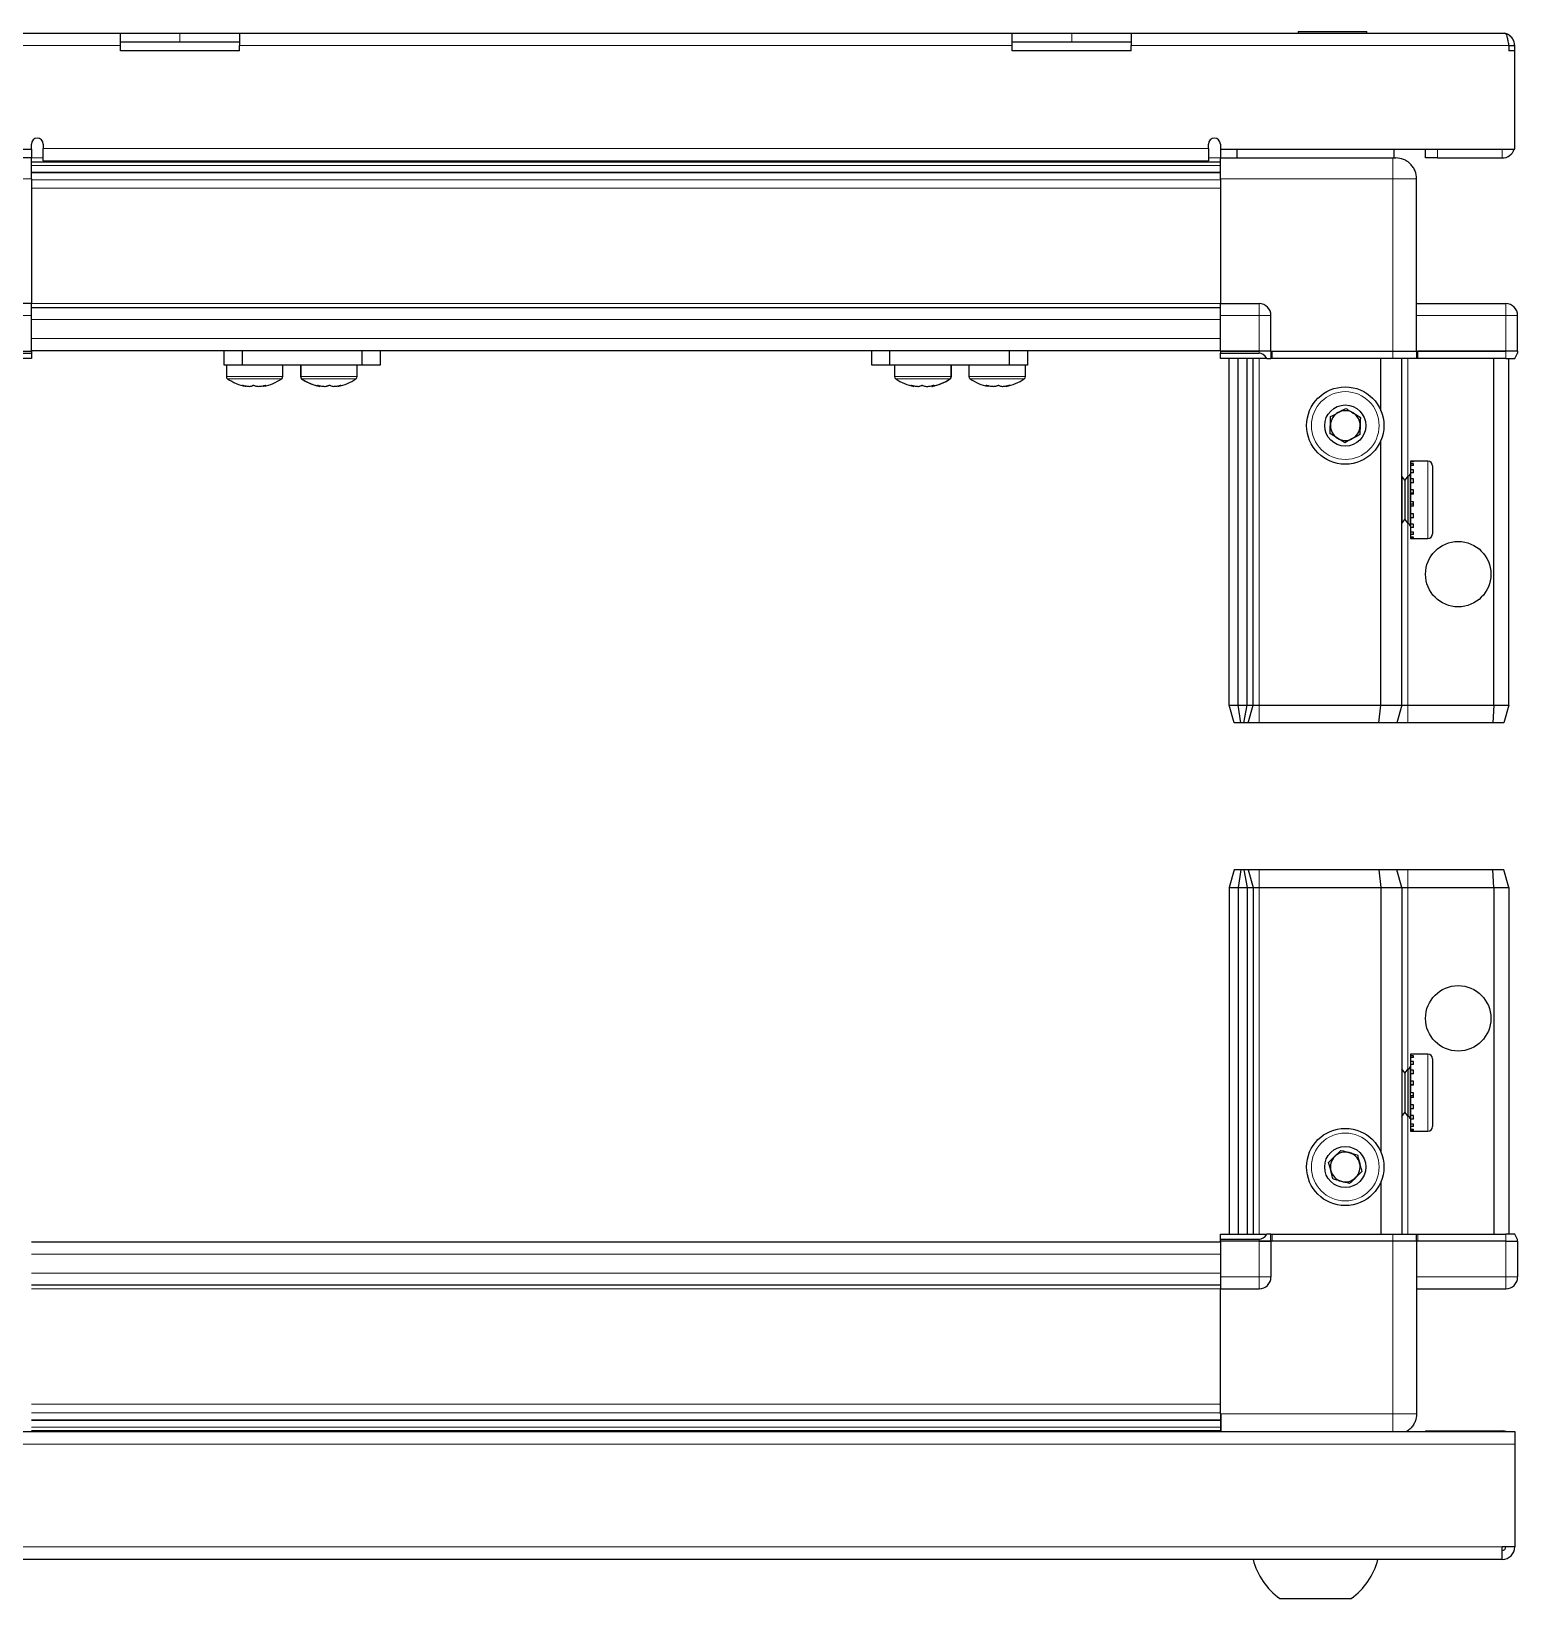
# Model space of a CAD drawing. Header units: millimetres. Extents: x 1773 to 3301, y 274 to 1991.
# Drawn here: x 2003.5 to 2253.5, y 274.2 to 537.8 of the extents above; entities that cross this region are included whole.
import ezdxf

# ---------------------------------------------------------------- set-up
doc = ezdxf.new("R2010")
doc.units = ezdxf.units.MM

msp = doc.modelspace()

# ---------------------------------------------------------------- linework, layer by layer
at = {"color": 7, "linetype": 'Continuous', "lineweight": 25}
for p, q in [((2216.57, 537.78), (2216.57, 537.48)), ((2216.57, 537.78), (2227.05, 537.78)), ((2227.05, 537.78), (2228.14, 537.78)), ((2228.14, 537.48), (2228.14, 537.78)), ((1955.61, 537.48), (2018.51, 537.48)), ((2018.51, 535.38), (2018.51, 537.48)), ((2018.51, 537.48), (2028.51, 537.48)), ((2028.51, 535.98), (2018.51, 535.98)), ((2018.51, 534.48), (2018.51, 535.38)), ((2028.51, 537.48), (2038.51, 537.48)), ((2038.51, 535.98), (2028.51, 535.98)), ((2038.51, 537.48), (2038.51, 535.38)), ((2038.51, 537.48), (2168.51, 537.48)), ((2038.51, 534.48), (2038.51, 535.38)), ((2168.51, 535.38), (2168.51, 537.48)), ((2168.51, 537.48), (2178.51, 537.48)), ((2178.51, 535.98), (2168.51, 535.98)), ((2168.51, 534.48), (2168.51, 535.38)), ((2178.51, 537.48), (2188.51, 537.48)), ((2188.51, 535.98), (2178.51, 535.98)), ((2188.51, 537.48), (2251.41, 537.48)), ((2188.51, 537.48), (2188.51, 535.38)), ((2188.51, 534.48), (2188.51, 535.38)), ((2252.01, 535.38), (2253.01, 535.38)), ((2252.01, 535.38), (2252.01, 534.48)), ((2253.01, 534.48), (2253.01, 535.38)), ((2038.51, 534.48), (2018.51, 534.48)), ((2188.51, 534.48), (2168.51, 534.48)), ((2253.01, 534.48), (2252.01, 534.48)), ((2253.01, 517.98), (2253.01, 534.48)), ((1954.01, 517.98), (2003.51, 517.98)), ((2003.51, 517.98), (2003.51, 518.83)), ((2003.51, 517.98), (2003.51, 516.48)), ((2005.51, 518.83), (2005.51, 518.08)), ((2005.51, 515.98), (2005.51, 518.08)), ((2201.51, 518.08), (2201.51, 518.83)), ((2201.51, 518.08), (2201.51, 515.98)), ((2203.51, 518.83), (2203.51, 517.98)), ((2203.51, 517.98), (2203.51, 516.48)), ((2203.51, 517.98), (2253.01, 517.98)), ((2206.26, 517.98), (2206.26, 516.48)), ((2232.76, 516.48), (2232.76, 517.98)), ((2238.01, 516.48), (2238.01, 517.98)), ((2003.51, 516.48), (1974.51, 516.48)), ((2003.51, 515.83), (2027.39, 515.83)), ((2203.51, 514.04), (2003.51, 514.04)), ((2005.51, 515.98), (2201.51, 515.98)), ((2022.01, 515.98), (2022.01, 515.83)), ((2022.17, 515.98), (2022.17, 515.83)), ((2022.38, 515.98), (2022.38, 515.83)), ((2022.93, 515.98), (2022.93, 515.83)), ((2023.34, 515.98), (2023.34, 515.83)), ((2024.23, 515.98), (2024.23, 515.83)), ((2024.81, 515.98), (2024.81, 515.83)), ((2025.95, 515.98), (2025.95, 515.83)), ((2026.65, 515.98), (2026.65, 515.83)), ((2027.39, 515.83), (2027.93, 515.83)), ((2027.93, 515.98), (2027.93, 515.83)), ((2027.93, 515.83), (2028.66, 515.83)), ((2027.93, 515.83), (2027.93, 515.83)), ((2028.11, 515.98), (2028.11, 515.83)), ((2028.61, 515.98), (2028.61, 515.83)), ((2028.66, 515.98), (2028.66, 515.83)), ((2028.66, 515.83), (2029.63, 515.83)), ((2028.66, 515.83), (2028.66, 515.83)), ((2029.63, 515.83), (2177.39, 515.83)), ((2029.95, 515.98), (2029.95, 515.83)), ((2029.97, 515.98), (2029.97, 515.83)), ((2030.66, 515.98), (2030.66, 515.83)), ((2031.84, 515.98), (2031.84, 515.83)), ((2032.45, 515.98), (2032.45, 515.83)), ((2033.4, 515.98), (2033.4, 515.83)), ((2033.86, 515.98), (2033.86, 515.83)), ((2034.49, 515.98), (2034.49, 515.83)), ((2034.74, 515.98), (2034.74, 515.83)), ((2034.98, 515.98), (2034.98, 515.83)), ((2035.01, 515.98), (2035.01, 515.83)), ((2172.01, 515.98), (2172.01, 515.83)), ((2172.12, 515.98), (2172.12, 515.83)), ((2172.3, 515.98), (2172.3, 515.83)), ((2172.81, 515.98), (2172.81, 515.83)), ((2173.2, 515.98), (2173.2, 515.83)), ((2174.06, 515.98), (2174.06, 515.83)), ((2174.62, 515.98), (2174.62, 515.83)), ((2175.74, 515.98), (2175.74, 515.83)), ((2176.42, 515.98), (2176.42, 515.83)), ((2177.39, 515.83), (2177.69, 515.83)), ((2177.69, 515.98), (2177.69, 515.83)), ((2177.69, 515.83), (2177.7, 515.83)), ((2177.7, 515.83), (2178.43, 515.83)), ((2177.95, 515.98), (2177.95, 515.83)), ((2178.43, 515.98), (2178.43, 515.83)), ((2178.43, 515.83), (2179.72, 515.83)), ((2179.63, 515.83), (2203.51, 515.83)), ((2179.72, 515.98), (2179.72, 515.83)), ((2179.82, 515.98), (2179.82, 515.83)), ((2180.44, 515.98), (2180.44, 515.83)), ((2181.64, 515.98), (2181.64, 515.83)), ((2182.26, 515.98), (2182.26, 515.83)), ((2183.24, 515.98), (2183.24, 515.83)), ((2183.72, 515.98), (2183.72, 515.83)), ((2184.39, 515.98), (2184.39, 515.83)), ((2184.66, 515.98), (2184.66, 515.83)), ((2184.96, 515.98), (2184.96, 515.83)), ((2185.01, 515.83), (2185.01, 515.98)), ((2185.01, 515.98), (2185.01, 515.83)), ((2203.51, 516.48), (2232.51, 516.48)), ((2240.01, 516.48), (2238.01, 516.48)), ((2240.01, 516.48), (2250.91, 516.48)), ((2203.51, 514), (2003.51, 514)), ((2003.51, 512.98), (2003.51, 491.98)), ((2203.51, 512.98), (2203.51, 491.98)), ((2236.51, 483.98), (2236.51, 512.98)), ((2003.51, 491.98), (1997.01, 491.98)), ((2003.51, 489.98), (2003.51, 491.98)), ((2003.51, 491.33), (2203.51, 491.33)), ((2203.51, 491.98), (2210.01, 491.98)), ((2203.51, 489.98), (2203.51, 491.98)), ((2236.51, 491.98), (2251.51, 491.98)), ((2003.51, 483.98), (2003.51, 489.98)), ((2203.51, 483.98), (2203.51, 489.98)), ((2212.01, 483.98), (2212.01, 489.98)), ((2253.51, 483.98), (2253.51, 489.98)), ((2003.51, 482.78), (1995.69, 482.78)), ((1997.01, 483.98), (2003.51, 483.98)), ((1997.01, 483.65), (2003.51, 483.65)), ((2003.51, 484.13), (2203.51, 484.13)), ((2003.51, 483.98), (2003.51, 483.65)), ((2003.51, 483.65), (2003.51, 482.78)), ((2035.96, 481.63), (2035.96, 484.13)), ((2038.96, 484.13), (2038.96, 481.63)), ((2059.16, 481.63), (2059.16, 484.13)), ((2062.16, 484.13), (2062.16, 481.63)), ((2144.86, 481.63), (2144.86, 484.13)), ((2147.86, 484.13), (2147.86, 481.63)), ((2168.06, 481.63), (2168.06, 484.13)), ((2171.06, 484.13), (2171.06, 481.63)), ((2203.51, 483.98), (2210.01, 483.98)), ((2203.51, 483.98), (2203.51, 483.65)), ((2203.51, 483.98), (2203.51, 483.98)), ((2210.01, 483.98), (2203.51, 483.98)), ((2203.51, 482.78), (2203.51, 483.65)), ((2203.51, 483.65), (2203.51, 483.65)), ((2203.51, 483.65), (2210.01, 483.65)), ((2211.33, 482.78), (2203.51, 482.78)), ((2205.01, 424.48), (2205.01, 482.78)), ((2206.51, 424.48), (2206.51, 482.78)), ((2208.01, 424.48), (2208.01, 482.78)), ((2209.01, 424.48), (2209.01, 482.78)), ((2212.01, 483.98), (2210.01, 483.98)), ((2211.33, 482.78), (2212.01, 482.78)), ((2212.01, 483.98), (2212.01, 482.78)), ((2212.01, 483.98), (2212.21, 483.98)), ((2212.21, 482.78), (2212.01, 482.78)), ((2212.21, 483.98), (2232.51, 483.98)), ((2232.51, 482.78), (2212.21, 482.78)), ((2230.51, 473.98), (2230.51, 482.78)), ((2232.51, 483.98), (2236.51, 483.98)), ((2236.51, 482.78), (2232.51, 482.78)), ((2234.01, 424.48), (2234.01, 482.78)), ((2236.51, 483.98), (2236.51, 482.78)), ((2236.51, 483.98), (2236.71, 483.98)), ((2236.71, 482.78), (2236.51, 482.78)), ((2236.71, 483.98), (2251.51, 483.98)), ((2251.51, 483.98), (2236.71, 483.98)), ((2251.51, 482.78), (2236.71, 482.78)), ((2249.51, 424.48), (2249.51, 482.78)), ((2253.51, 483.98), (2251.51, 483.98)), ((2251.51, 482.78), (2253.01, 482.78)), ((2252.01, 424.48), (2252.01, 482.78)), ((2253.01, 482.78), (2253.51, 483.65)), ((2253.51, 483.98), (2253.51, 483.65)), ((2038.96, 481.63), (2035.96, 481.63)), ((2036.31, 481.63), (2036.31, 479.72)), ((2059.16, 481.63), (2038.96, 481.63)), ((2045.81, 479.72), (2045.81, 481.63)), ((2048.76, 481.63), (2048.76, 479.72)), ((2048.81, 481.63), (2048.81, 479.72)), ((2058.31, 479.72), (2058.31, 481.63)), ((2062.16, 481.63), (2059.16, 481.63)), ((2147.86, 481.63), (2144.86, 481.63)), ((2168.06, 481.63), (2147.86, 481.63)), ((2148.71, 481.63), (2148.71, 479.72)), ((2158.21, 479.72), (2158.21, 481.63)), ((2158.26, 479.72), (2158.26, 481.63)), ((2161.21, 481.63), (2161.21, 479.72)), ((2171.06, 481.63), (2168.06, 481.63)), ((2170.71, 479.72), (2170.71, 481.63)), ((2230.51, 424.48), (2230.51, 468.98)), ((2238.41, 465.48), (2235.51, 465.48)), ((2235.51, 465.48), (2235.51, 465.47)), ((2236.01, 465.47), (2235.51, 465.47)), ((2235.51, 465.47), (2235.51, 465.39)), ((2235.51, 465.39), (2235.51, 465.05)), ((2236.01, 465.39), (2235.51, 465.39)), ((2236.01, 465.05), (2235.51, 465.05)), ((2235.51, 465.05), (2235.51, 464.74)), ((2235.51, 464.74), (2235.51, 464.03)), ((2236.01, 464.74), (2235.51, 464.74)), ((2236.01, 464.03), (2235.51, 464.03)), ((2235.51, 464.03), (2235.51, 463.53)), ((2236.01, 465.39), (2236.01, 465.47)), ((2236.01, 464.74), (2236.01, 465.05)), ((2236.01, 463.53), (2236.01, 464.03)), ((2239.21, 464.68), (2239.21, 463.2)), ((2234.04, 462.98), (2234.01, 462.98)), ((2234.53, 462.29), (2234.04, 462.98)), ((2234.04, 462.98), (2234.04, 461.94)), ((2234.04, 461.94), (2234.04, 454.98)), ((2235.01, 462.98), (2234.53, 462.29)), ((2234.53, 462.29), (2234.53, 461.43)), ((2234.53, 461.43), (2234.53, 455.67)), ((2235.01, 462.98), (2235.01, 461.94)), ((2235.01, 461.94), (2235.01, 454.98)), ((2235.51, 463.38), (2235.41, 463.38)), ((2235.41, 463.38), (2235.41, 454.58)), ((2235.51, 463.53), (2235.51, 462.51)), ((2236.01, 463.53), (2235.51, 463.53)), ((2236.01, 462.51), (2235.51, 462.51)), ((2235.51, 462.51), (2235.51, 461.87)), ((2235.51, 461.87), (2235.51, 460.66)), ((2236.01, 461.87), (2235.51, 461.87)), ((2236.01, 461.87), (2236.01, 462.51)), ((2239.21, 463.2), (2239.21, 453.28)), ((2236.01, 460.66), (2235.51, 460.66)), ((2235.51, 460.66), (2235.51, 460.11)), ((2236.01, 460.11), (2235.51, 460.11)), ((2235.51, 459.93), (2235.51, 458.63)), ((2236.01, 459.93), (2235.51, 459.93)), ((2236.01, 459.93), (2236.01, 460.66)), ((2236.01, 458.63), (2235.51, 458.63)), ((2236.01, 458.25), (2235.51, 458.25)), ((2235.51, 458.25), (2235.51, 457.9)), ((2236.01, 457.9), (2235.51, 457.9)), ((2235.51, 457.9), (2235.51, 456.64)), ((2236.01, 456.64), (2235.51, 456.64)), ((2235.51, 456.64), (2235.51, 455.97)), ((2236.01, 457.9), (2236.01, 458.63)), ((2236.01, 455.97), (2236.01, 456.64)), ((2234.01, 454.98), (2234.04, 454.98)), ((2234.04, 454.98), (2234.53, 455.67)), ((2234.53, 455.67), (2235.01, 454.98)), ((2235.41, 454.58), (2235.51, 454.58)), ((2235.51, 455.97), (2235.51, 454.88)), ((2236.01, 455.97), (2235.51, 455.97)), ((2236.01, 454.88), (2235.51, 454.88)), ((2235.51, 454.88), (2235.51, 454.34)), ((2235.51, 454.34), (2235.51, 453.53)), ((2236.01, 454.34), (2235.51, 454.34)), ((2236.01, 453.53), (2235.51, 453.53)), ((2235.51, 453.53), (2235.51, 453.16)), ((2236.01, 454.34), (2236.01, 454.88)), ((2236.01, 453.16), (2236.01, 453.53)), ((2235.51, 453.16), (2235.51, 452.7)), ((2236.01, 453.16), (2235.51, 453.16)), ((2236.01, 452.7), (2235.51, 452.7)), ((2235.51, 452.7), (2235.51, 452.55)), ((2235.51, 452.55), (2235.51, 452.48)), ((2236.01, 452.55), (2235.51, 452.55)), ((2235.51, 452.48), (2238.41, 452.48)), ((2236.01, 452.55), (2236.01, 452.7)), ((2205.81, 421.48), (2205.01, 424.48)), ((2205.01, 424.48), (2206.51, 424.48)), ((2206.96, 421.48), (2206.51, 424.48)), ((2206.51, 424.48), (2208.01, 424.48)), ((2207.46, 421.48), (2208.01, 424.48)), ((2208.01, 424.48), (2209.01, 424.48)), ((2208.2, 421.48), (2209.01, 424.48)), ((2209.01, 424.48), (2210.01, 424.48)), ((2210.01, 424.48), (2230.51, 424.48)), ((2230.18, 421.48), (2230.51, 424.48)), ((2230.51, 424.48), (2234.01, 424.48)), ((2234.01, 424.48), (2233.2, 421.48)), ((2234.01, 424.48), (2235.01, 424.48)), ((2235.01, 424.48), (2249.51, 424.48)), ((2249.51, 424.48), (2249.35, 421.48)), ((2249.51, 424.48), (2252.01, 424.48)), ((2252.01, 424.48), (2251.2, 421.48)), ((2206.96, 421.48), (2205.81, 421.48)), ((2207.46, 421.48), (2206.96, 421.48)), ((2208.2, 421.48), (2207.46, 421.48)), ((2210.01, 421.48), (2208.2, 421.48)), ((2230.18, 421.48), (2210.01, 421.48)), ((2233.2, 421.48), (2230.18, 421.48)), ((2235.01, 421.48), (2233.2, 421.48)), ((2249.35, 421.48), (2235.01, 421.48)), ((2251.2, 421.48), (2249.35, 421.48)), ((2205.81, 396.78), (2205.01, 393.78)), ((2206.96, 396.78), (2205.81, 396.78)), ((2206.96, 396.78), (2206.51, 393.78)), ((2207.46, 396.78), (2206.96, 396.78)), ((2207.46, 396.78), (2208.01, 393.78)), ((2208.2, 396.78), (2207.46, 396.78)), ((2208.2, 396.78), (2209.01, 393.78)), ((2210.01, 396.78), (2208.2, 396.78)), ((2230.18, 396.78), (2210.01, 396.78)), ((2230.18, 396.78), (2230.51, 393.78)), ((2233.2, 396.78), (2230.18, 396.78)), ((2234.01, 393.78), (2233.2, 396.78)), ((2235.01, 396.78), (2233.2, 396.78)), ((2249.35, 396.78), (2235.01, 396.78)), ((2249.51, 393.78), (2249.35, 396.78)), ((2251.2, 396.78), (2249.35, 396.78)), ((2252.01, 393.78), (2251.2, 396.78)), ((2205.01, 393.78), (2206.51, 393.78)), ((2205.01, 393.78), (2205.01, 335.48)), ((2206.51, 393.78), (2208.01, 393.78)), ((2206.51, 393.78), (2206.51, 335.48)), ((2208.01, 393.78), (2209.01, 393.78)), ((2208.01, 393.78), (2208.01, 335.48)), ((2209.01, 393.78), (2209.01, 335.48)), ((2209.01, 393.78), (2210.01, 393.78)), ((2210.01, 393.78), (2230.51, 393.78)), ((2230.51, 393.78), (2230.51, 349.28)), ((2230.51, 393.78), (2234.01, 393.78)), ((2234.01, 393.78), (2234.01, 335.48)), ((2234.01, 393.78), (2235.01, 393.78)), ((2235.01, 393.78), (2249.51, 393.78)), ((2249.51, 393.78), (2249.51, 335.48)), ((2249.51, 393.78), (2252.01, 393.78)), ((2252.01, 393.78), (2252.01, 335.48)), ((2238.41, 365.78), (2235.51, 365.78)), ((2236.01, 365.78), (2235.51, 365.78)), ((2235.51, 365.78), (2235.51, 365.73)), ((2235.51, 365.73), (2235.51, 365.45)), ((2236.01, 365.73), (2235.51, 365.73)), ((2236.01, 365.45), (2235.51, 365.45)), ((2235.51, 365.45), (2235.51, 365.17)), ((2236.01, 365.17), (2235.51, 365.17)), ((2235.51, 365.17), (2235.51, 364.51)), ((2236.01, 364.51), (2235.51, 364.51)), ((2235.51, 364.51), (2235.51, 364.04)), ((2235.51, 364.04), (2235.51, 363.06)), ((2236.01, 364.04), (2235.51, 364.04)), ((2236.01, 365.73), (2236.01, 365.78)), ((2236.01, 365.17), (2236.01, 365.45)), ((2236.01, 364.04), (2236.01, 364.51)), ((2239.21, 364.98), (2239.21, 353.58)), ((2234.04, 363.28), (2234.01, 363.28)), ((2234.53, 362.59), (2234.04, 363.28)), ((2234.04, 363.28), (2234.04, 355.28)), ((2235.01, 363.28), (2234.53, 362.59)), ((2234.53, 362.59), (2234.53, 355.97)), ((2235.01, 363.28), (2235.01, 355.28)), ((2235.51, 363.68), (2235.41, 363.68)), ((2235.41, 363.68), (2235.41, 354.88)), ((2236.01, 363.06), (2235.51, 363.06)), ((2235.51, 363.06), (2235.51, 362.44)), ((2235.51, 362.44), (2235.51, 361.24)), ((2236.01, 362.44), (2235.51, 362.44)), ((2236.01, 361.24), (2235.51, 361.24)), ((2235.51, 361.24), (2235.51, 360.61)), ((2236.01, 362.44), (2236.01, 363.06)), ((2236.01, 360.53), (2236.01, 361.24)), ((2236.01, 360.61), (2235.51, 360.61)), ((2235.51, 360.53), (2235.51, 359.23)), ((2236.01, 360.53), (2235.51, 360.53)), ((2236.01, 359.23), (2235.51, 359.23)), ((2236.01, 358.75), (2235.51, 358.75)), ((2235.51, 358.75), (2235.51, 358.49)), ((2236.01, 358.49), (2236.01, 359.23)), ((2234.04, 355.28), (2234.53, 355.97)), ((2234.53, 355.97), (2235.01, 355.28)), ((2235.51, 358.49), (2235.51, 357.22)), ((2236.01, 358.49), (2235.51, 358.49)), ((2236.01, 357.22), (2235.51, 357.22)), ((2235.51, 357.22), (2235.51, 356.54)), ((2235.51, 356.54), (2235.51, 355.42)), ((2236.01, 356.54), (2235.51, 356.54)), ((2236.01, 356.54), (2236.01, 357.22)), ((2234.01, 355.28), (2234.04, 355.28)), ((2235.41, 354.88), (2235.51, 354.88)), ((2236.01, 355.42), (2235.51, 355.42)), ((2235.51, 355.42), (2235.51, 354.85)), ((2235.51, 354.85), (2235.51, 353.99)), ((2236.01, 354.85), (2235.51, 354.85)), ((2236.01, 353.99), (2235.51, 353.99)), ((2235.51, 353.99), (2235.51, 353.6)), ((2235.51, 353.6), (2235.51, 353.08)), ((2236.01, 353.6), (2235.51, 353.6)), ((2236.01, 354.85), (2236.01, 355.42)), ((2236.01, 353.6), (2236.01, 353.99)), ((2236.01, 353.08), (2235.51, 353.08)), ((2235.51, 353.08), (2235.51, 352.9)), ((2235.51, 352.9), (2235.51, 352.78)), ((2236.01, 352.9), (2235.51, 352.9)), ((2235.51, 352.78), (2238.41, 352.78)), ((2236.01, 352.9), (2236.01, 353.08)), ((2230.51, 344.28), (2230.51, 335.48)), ((2203.51, 335.48), (2211.33, 335.48)), ((2203.51, 334.61), (2203.51, 335.48)), ((2212.01, 335.48), (2211.33, 335.48)), ((2212.01, 334.28), (2212.01, 335.48)), ((2212.01, 335.48), (2212.21, 335.48)), ((2212.21, 335.48), (2232.51, 335.48)), ((2232.51, 335.48), (2236.51, 335.48)), ((2236.51, 334.28), (2236.51, 335.48)), ((2236.51, 335.48), (2236.71, 335.48)), ((2236.71, 335.48), (2251.51, 335.48)), ((2253.01, 335.48), (2251.51, 335.48)), ((2253.51, 334.61), (2253.01, 335.48)), ((2253.51, 334.61), (2253.01, 335.48)), ((2203.51, 334.13), (2003.51, 334.13)), ((2203.51, 334.28), (2203.51, 334.61)), ((2210.01, 334.61), (2203.51, 334.61)), ((2210.01, 334.28), (2203.51, 334.28)), ((2203.51, 334.28), (2203.51, 328.28)), ((2210.01, 334.28), (2212.01, 334.28)), ((2212.01, 334.28), (2210.01, 334.28)), ((2212.21, 334.28), (2212.01, 334.28)), ((2212.01, 334.28), (2212.01, 328.28)), ((2232.51, 334.28), (2212.21, 334.28)), ((2236.51, 334.28), (2232.51, 334.28)), ((2236.71, 334.28), (2236.51, 334.28)), ((2236.51, 334.28), (2236.51, 305.28)), ((2251.51, 334.28), (2236.71, 334.28)), ((2251.51, 334.28), (2253.51, 334.28)), ((2253.51, 334.28), (2253.51, 334.61)), ((2253.51, 334.28), (2253.51, 334.61)), ((2253.51, 334.28), (2253.51, 334.28)), ((2253.51, 334.28), (2253.51, 328.28)), ((2203.51, 326.93), (2003.51, 326.93)), ((2203.51, 328.28), (2203.51, 326.28)), ((2203.51, 326.28), (2210.01, 326.28)), ((2203.51, 305.28), (2203.51, 326.28)), ((2236.51, 326.28), (2251.51, 326.28)), ((2003.51, 304.26), (2203.51, 304.26)), ((2003.51, 304.22), (2203.51, 304.22)), ((2203.66, 302.28), (2203.66, 305.28)), ((1954.01, 302.28), (2253.01, 302.28)), ((2027.39, 302.43), (2003.51, 302.43)), ((2022.01, 302.28), (2022.01, 302.43)), ((2022.05, 302.28), (2022.05, 302.43)), ((2022.32, 302.28), (2022.32, 302.43)), ((2022.58, 302.28), (2022.58, 302.43)), ((2023.23, 302.28), (2023.23, 302.43)), ((2023.69, 302.28), (2023.69, 302.43)), ((2024.66, 302.28), (2024.66, 302.43)), ((2025.28, 302.28), (2025.28, 302.43)), ((2026.47, 302.28), (2026.47, 302.43)), ((2027.13, 302.28), (2027.13, 302.43)), ((2027.18, 302.28), (2027.18, 302.43)), ((2028.47, 302.43), (2027.39, 302.43)), ((2028.47, 302.28), (2028.47, 302.43)), ((2028.48, 302.43), (2028.47, 302.43)), ((2029.21, 302.43), (2028.48, 302.43)), ((2028.49, 302.28), (2028.49, 302.43)), ((2028.98, 302.28), (2028.98, 302.43)), ((2029.21, 302.28), (2029.21, 302.43)), ((2029.63, 302.43), (2029.21, 302.43)), ((2029.21, 302.43), (2029.21, 302.43)), ((2177.39, 302.43), (2029.63, 302.43)), ((2030.48, 302.28), (2030.48, 302.43)), ((2031.17, 302.28), (2031.17, 302.43)), ((2032.3, 302.28), (2032.3, 302.43)), ((2032.88, 302.28), (2032.88, 302.43)), ((2033.75, 302.28), (2033.75, 302.43)), ((2034.15, 302.28), (2034.15, 302.43)), ((2034.68, 302.28), (2034.68, 302.43)), ((2034.87, 302.28), (2034.87, 302.43)), ((2035.01, 302.28), (2035.01, 302.43)), ((2172.01, 302.28), (2172.01, 302.43)), ((2172.18, 302.28), (2172.18, 302.43)), ((2172.39, 302.28), (2172.39, 302.43)), ((2172.95, 302.28), (2172.95, 302.43)), ((2173.37, 302.28), (2173.37, 302.43)), ((2174.27, 302.28), (2174.27, 302.43)), ((2174.85, 302.28), (2174.85, 302.43)), ((2176, 302.28), (2176, 302.43)), ((2176.69, 302.28), (2176.69, 302.43)), ((2177.97, 302.43), (2177.39, 302.43)), ((2177.97, 302.28), (2177.97, 302.43)), ((2177.98, 302.43), (2177.97, 302.43)), ((2178.71, 302.43), (2177.98, 302.43)), ((2178.15, 302.28), (2178.15, 302.43)), ((2178.65, 302.28), (2178.65, 302.43)), ((2178.71, 302.28), (2178.71, 302.43)), ((2179.74, 302.43), (2178.71, 302.43)), ((2178.71, 302.43), (2178.71, 302.43)), ((2203.51, 302.43), (2179.63, 302.43)), ((2180, 302.28), (2180, 302.43)), ((2180.71, 302.28), (2180.71, 302.43)), ((2181.88, 302.28), (2181.88, 302.43)), ((2182.49, 302.28), (2182.49, 302.43)), ((2183.43, 302.28), (2183.43, 302.43)), ((2183.88, 302.28), (2183.88, 302.43)), ((2184.5, 302.28), (2184.5, 302.43)), ((2184.75, 302.28), (2184.75, 302.43)), ((2184.99, 302.28), (2184.99, 302.43)), ((2185.01, 302.28), (2185.01, 302.43)), ((2238.01, 302.38), (2238.01, 302.28)), ((2238.01, 302.38), (2250.91, 302.38)), ((2253.01, 302.28), (2253.01, 300.18)), ((2253.01, 300.18), (2253.01, 282.88)), ((2253.01, 282.88), (2250.91, 282.88)), ((2250.91, 280.78), (2250.91, 282.88)), ((2250.91, 280.78), (1956.11, 280.78)), ((2213.51, 274.18), (2225.51, 274.18))]:
    msp.add_line(p, q, dxfattribs=at)
at = {"color": 8, "linetype": 'Continuous', "lineweight": 18}
for p, q in [((2018.51, 535.38), (1955.01, 535.38)), ((2028.51, 535.98), (2028.51, 537.48)), ((2168.51, 535.38), (2038.51, 535.38)), ((2178.51, 537.48), (2178.51, 535.98)), ((2252.01, 535.38), (2188.51, 535.38)), ((2005.51, 518.08), (2201.51, 518.08)), ((2240.01, 517.98), (2240.01, 516.48)), ((2250.91, 517.98), (2250.91, 516.48)), ((2003.51, 516.48), (2005.51, 516.48)), ((2203.51, 515.24), (2003.51, 515.24)), ((2201.51, 516.48), (2203.51, 516.48)), ((1974.51, 512.98), (2003.51, 512.98)), ((2003.51, 512.8), (2203.51, 512.8)), ((2232.51, 512.98), (2203.51, 512.98)), ((2232.51, 483.98), (2232.51, 512.98)), ((2203.51, 511.38), (2003.51, 511.38)), ((2003.51, 491.98), (2203.51, 491.98)), ((2210.01, 489.98), (2210.01, 491.98)), ((2251.51, 491.98), (2251.51, 489.98)), ((1997.01, 489.98), (2003.51, 489.98)), ((2003.51, 489.33), (2203.51, 489.33)), ((2210.01, 489.98), (2203.51, 489.98)), ((2210.01, 483.98), (2210.01, 489.98)), ((2212.01, 489.98), (2210.01, 489.98)), ((2251.51, 489.98), (2236.51, 489.98)), ((2251.51, 483.98), (2251.51, 489.98)), ((2253.51, 489.98), (2251.51, 489.98)), ((2003.51, 486.13), (2203.51, 486.13)), ((2203.51, 483.98), (2203.51, 483.65)), ((2210.01, 483.98), (2210.01, 483.65)), ((2210.01, 424.48), (2210.01, 482.78)), ((2212.21, 483.98), (2212.21, 482.78)), ((2232.51, 483.98), (2232.51, 482.78)), ((2235.01, 462.98), (2235.01, 482.78)), ((2236.71, 483.98), (2236.71, 482.78)), ((2251.51, 483.98), (2251.51, 482.78)), ((2045.81, 479.72), (2036.31, 479.72)), ((2045.61, 479.35), (2036.5, 479.35)), ((2048.81, 479.72), (2048.76, 479.72)), ((2058.31, 479.72), (2048.81, 479.72)), ((2049, 479.35), (2048.95, 479.35)), ((2058.11, 479.35), (2049, 479.35)), ((2150.92, 479.72), (2148.71, 479.72)), ((2151.02, 479.35), (2148.9, 479.35)), ((2158.21, 479.72), (2150.92, 479.72)), ((2158.01, 479.35), (2151.02, 479.35)), ((2158.06, 479.35), (2158.01, 479.35)), ((2158.26, 479.72), (2158.21, 479.72)), ((2168.71, 479.72), (2161.21, 479.72)), ((2168.6, 479.35), (2161.4, 479.35)), ((2170.51, 479.35), (2168.6, 479.35)), ((2170.71, 479.72), (2168.71, 479.72)), ((2238.41, 465.48), (2238.41, 463.79)), ((2238.41, 463.79), (2238.41, 452.48)), ((2235.01, 424.48), (2235.01, 454.98)), ((2210.01, 421.48), (2210.01, 424.48)), ((2235.01, 424.48), (2235.01, 421.48)), ((2210.01, 396.78), (2210.01, 393.78)), ((2235.01, 393.78), (2235.01, 396.78)), ((2210.01, 393.78), (2210.01, 335.48)), ((2235.01, 393.78), (2235.01, 363.28)), ((2238.41, 365.78), (2238.41, 352.78)), ((2235.01, 355.28), (2235.01, 335.48)), ((2212.21, 335.48), (2212.21, 334.28)), ((2232.51, 334.28), (2232.51, 335.48)), ((2236.71, 335.48), (2236.71, 334.28)), ((2251.51, 334.28), (2251.51, 335.48)), ((2210.01, 334.28), (2210.01, 334.61)), ((2210.01, 334.28), (2210.01, 328.28)), ((2232.51, 334.28), (2232.51, 305.28)), ((2251.51, 334.28), (2251.51, 328.28)), ((2203.51, 332.13), (2003.51, 332.13)), ((2203.51, 328.93), (2003.51, 328.93)), ((2210.01, 328.28), (2203.51, 328.28)), ((2212.01, 328.28), (2210.01, 328.28)), ((2210.01, 328.28), (2210.01, 326.28)), ((2251.51, 328.28), (2236.51, 328.28)), ((2253.51, 328.28), (2251.51, 328.28)), ((2251.51, 326.28), (2251.51, 328.28)), ((2203.51, 326.28), (2003.51, 326.28)), ((2003.51, 306.88), (2203.51, 306.88)), ((2203.51, 305.46), (2003.51, 305.46)), ((2232.51, 305.28), (2203.51, 305.28)), ((2003.51, 303.02), (2203.51, 303.02)), ((2250.91, 302.28), (2250.91, 302.38)), ((2253.01, 300.18), (1954.01, 300.18)), ((2250.91, 282.88), (1956.11, 282.88))]:
    msp.add_line(p, q, dxfattribs=at)
at = {"color": 7, "linetype": 'Continuous', "lineweight": 25, "flags": 128}
msp.add_lwpolyline([(2251.55, 302.28), (2251.32, 302.34), (2250.91, 302.38)], dxfattribs=at)
at = {"color": 7, "linetype": 'Continuous', "lineweight": 25}
for centre, radius in [((2224.51, 471.48), 6.5), ((2224.51, 471.48), 3.46), ((2243.51, 446.48), 5.5), ((2243.51, 371.78), 5.5), ((2224.51, 346.78), 6.5), ((2224.51, 346.78), 3.46)]:
    msp.add_circle(centre, radius, dxfattribs=at)
at = {"color": 8, "linetype": 'Continuous', "lineweight": 18}
for centre in [(2224.51, 471.48), (2224.51, 346.78)]:
    msp.add_circle(centre, 5.7, dxfattribs=at)
at = {"color": 7, "linetype": 'Continuous', "lineweight": 25}
for centre, radius, start, end in [((2004.51, 518.83), 1, 0, 180), ((2202.51, 518.83), 1, 0, 180), ((2250.91, 518.58), 2.1, 270, 343.3985), ((2210.01, 489.98), 2, 0, 90), ((2251.51, 489.98), 2, 0, 90), ((2036.76, 479.72), 0.45, 180, 235.2821), ((2041.06, 485.93), 8, 235.2821, 258.9392), ((2041.06, 485.93), 8, 281.0076, 304.7179), ((2045.36, 479.72), 0.45, 304.7179, 0), ((2049.21, 479.72), 0.45, 180, 235.2821), ((2049.26, 479.72), 0.45, 180, 235.2821), ((2053.51, 485.93), 8, 235.2821, 255.8287), ((2053.56, 485.93), 8, 235.2821, 259.0625), ((2053.56, 485.93), 8, 280.8753, 304.7179), ((2057.86, 479.72), 0.45, 304.7179, 0), ((2149.16, 479.72), 0.45, 180, 235.2821), ((2153.46, 485.93), 8, 235.2821, 259.054), ((2153.46, 485.93), 8, 280.846, 304.7179), ((2153.51, 485.93), 8, 280.9211, 304.7179), ((2157.76, 479.72), 0.45, 304.7179, 0), ((2157.81, 479.72), 0.45, 304.7179, 0), ((2161.66, 479.72), 0.45, 180, 235.2821), ((2165.96, 485.93), 8, 235.2821, 258.923), ((2165.96, 485.93), 8, 280.9392, 304.7179), ((2170.26, 479.72), 0.45, 304.7179, 0), ((2224.51, 471.48), 2.5, 118.295, 178.295), ((2224.51, 471.48), 2.5, 58.295, 118.295), ((2224.51, 471.48), 2.5, 358.295, 58.295), ((2224.51, 471.48), 2.5, 178.295, 238.295), ((2224.51, 471.48), 2.5, 238.295, 298.295), ((2224.51, 471.48), 2.5, 298.295, 358.295), ((2238.41, 464.68), 0.8, 360, 90), ((2235.01, 463.38), 0.4, 270, 360), ((2235.01, 454.58), 0.4, 0, 90), ((2238.41, 453.28), 0.8, 270, 0), ((2238.41, 364.98), 0.8, 360, 90), ((2235.01, 363.68), 0.4, 270, 360), ((2235.01, 354.88), 0.4, 0, 90), ((2238.41, 353.58), 0.8, 270, 0), ((2224.51, 346.78), 2.5, 134.6767, 194.6767), ((2224.51, 346.78), 2.5, 74.6767, 134.6767), ((2224.51, 346.78), 2.5, 14.6767, 74.6767), ((2224.51, 346.78), 2.5, 194.6767, 254.6767), ((2224.51, 346.78), 2.5, 314.6767, 14.6767), ((2224.51, 346.78), 2.5, 254.6767, 314.6767), ((2210.01, 328.28), 2, 270, 0), ((2251.51, 328.28), 2, 270, 0), ((2250.91, 282.88), 0.6, 270, 0), ((2250.91, 282.88), 2.1, 270, 360), ((2220.53, 283.8), 11.91, 194.7004, 233.8734), ((2218.48, 283.8), 11.91, 306.1266, 345.2996)]:
    msp.add_arc(centre, radius, start, end, dxfattribs=at)
for centre, start_param, end_param in [((2210.01, 480.18), 5.560451, 6.283185), ((2210.01, 338.08), 3.141593, 3.864327)]:
    msp.add_ellipse(centre, major_axis=(0, 3.46), ratio=0.57735, start_param=start_param, end_param=end_param, dxfattribs=at)
for points, knots in [([(2253.01, 535.38), (2252.98, 535.63), (2252.93, 536.13), (2252.54, 536.77), (2251.98, 537.25), (2251.52, 537.38), (2251.28, 537.45)], [0, 0, 0, 0, 0.260161, 0.506776, 0.753388, 1, 1, 1, 1]), ([(2251.41, 537.48), (2251.45, 537.45), (2251.54, 537.4), (2251.68, 537.01), (2251.81, 536.45), (2251.92, 535.87), (2251.99, 535.51), (2252.01, 535.38)], [0, 0, 0, 0, 0.230255, 0.448522, 0.666786, 0.88505, 1, 1, 1, 1]), ([(2003.51, 512.98), (2003.51, 513.37), (2003.51, 514.16), (2003.51, 515.21), (2003.51, 516), (2003.51, 516.42), (2003.51, 516.46), (2003.51, 516.48)], [0, 0, 0, 0, 0.214694, 0.429388, 0.644082, 0.858775, 1, 1, 1, 1]), ([(2203.51, 512.98), (2203.51, 513.37), (2203.51, 514.16), (2203.51, 515.21), (2203.51, 516), (2203.51, 516.42), (2203.51, 516.46), (2203.51, 516.48)], [0, 0, 0, 0, 0.214694, 0.429388, 0.644082, 0.858775, 1, 1, 1, 1]), ([(2232.51, 516.48), (2232.57, 516.48), (2232.71, 516.48), (2232.87, 516.48), (2232.99, 516.48), (2233, 516.48), (2233.01, 516.48)], [0, 0, 0, 0, 0.249394, 0.500333, 0.750167, 1, 1, 1, 1]), ([(2236.51, 512.98), (2236.46, 513.42), (2236.39, 514.1), (2235.95, 514.91), (2235.5, 515.47), (2234.94, 515.93), (2234.13, 516.36), (2233.45, 516.43), (2233.01, 516.48)], [0, 0, 0, 0, 0.2394568, 0.3683607, 0.5, 0.6316393, 0.7605432, 1, 1, 1, 1]), ([(2039.56, 478.08), (2039.56, 478.07), (2039.56, 478.07), (2039.42, 478.1), (2039.24, 478.16), (2039.09, 478.21), (2039.02, 478.24), (2039.01, 478.25), (2039.01, 478.25), (2039.02, 478.25), (2039.04, 478.25), (2039.11, 478.24), (2039.4, 478.17), (2039.78, 478.1), (2040.2, 478.07), (2040.47, 478.09), (2040.63, 478.16), (2040.73, 478.23), (2040.8, 478.25), (2040.83, 478.25), (2040.85, 478.25), (2040.87, 478.25), (2040.91, 478.25), (2041.01, 478.21), (2041.17, 478.15), (2041.39, 478.09), (2041.69, 478.07), (2042.03, 478.09), (2042.34, 478.14), (2042.58, 478.19), (2042.7, 478.22), (2042.78, 478.23), (2042.83, 478.25), (2042.87, 478.25), (2042.88, 478.25), (2042.89, 478.25), (2042.89, 478.25)], [0, 0, 0, 0, 0.026098, 0.079837, 0.137205, 0.178357, 0.199039, 0.20334, 0.207689, 0.210723, 0.214544, 0.22148, 0.248602, 0.355777, 0.404897, 0.454423, 0.54605, 0.591404, 0.597119, 0.601325, 0.604382, 0.607444, 0.611991, 0.624229, 0.678519, 0.75975, 0.804305, 0.849026, 0.923625, 0.95136, 0.968708, 0.979996, 0.991142, 0.995473, 0.998845, 1, 1, 1, 1]), ([(2042.89, 478.25), (2042.9, 478.25), (2042.9, 478.25), (2042.91, 478.25), (2042.86, 478.21), (2042.72, 478.15), (2042.58, 478.09), (2042.53, 478.07), (2042.57, 478.08), (2042.59, 478.08)], [0, 0, 0, 0, 0.0151829, 0.0365363, 0.0956997, 0.3601423, 0.6752387, 0.8745348, 1, 1, 1, 1]), ([(2052.04, 478.08), (2052.05, 478.08), (2052.07, 478.07), (2051.93, 478.12), (2051.77, 478.18), (2051.65, 478.24), (2051.65, 478.25), (2051.65, 478.25), (2051.67, 478.25), (2051.69, 478.25), (2051.78, 478.23), (2052.12, 478.15), (2052.54, 478.08), (2052.98, 478.07), (2053.2, 478.1), (2053.37, 478.16), (2053.49, 478.21), (2053.57, 478.24), (2053.62, 478.25), (2053.64, 478.25), (2053.66, 478.25), (2053.69, 478.25), (2053.75, 478.24), (2053.88, 478.17), (2054.03, 478.1), (2054.34, 478.07), (2054.72, 478.09), (2055.11, 478.16), (2055.41, 478.23), (2055.52, 478.25), (2055.54, 478.25), (2055.55, 478.25), (2055.56, 478.25), (2055.56, 478.25), (2055.5, 478.21), (2055.32, 478.15), (2055.12, 478.09), (2055.08, 478.08), (2055.07, 478.08)], [0, 0, 0, 0, 0.028363, 0.080682, 0.138356, 0.167292, 0.170918, 0.173795, 0.176698, 0.18005, 0.186399, 0.213077, 0.319019, 0.35398, 0.399283, 0.447645, 0.482337, 0.499772, 0.503397, 0.507064, 0.509622, 0.512843, 0.51869, 0.541554, 0.631904, 0.673313, 0.715064, 0.792307, 0.830541, 0.835358, 0.838904, 0.841481, 0.844063, 0.847895, 0.858212, 0.90398, 0.972459, 1, 1, 1, 1]), ([(2151.94, 478.08), (2151.93, 478.08), (2151.9, 478.09), (2151.69, 478.15), (2151.53, 478.21), (2151.47, 478.24), (2151.46, 478.25), (2151.46, 478.25), (2151.47, 478.25), (2151.49, 478.25), (2151.54, 478.24), (2151.76, 478.19), (2152.09, 478.12), (2152.47, 478.08), (2152.75, 478.07), (2153.01, 478.11), (2153.15, 478.18), (2153.28, 478.24), (2153.33, 478.25), (2153.35, 478.25), (2153.37, 478.25), (2153.4, 478.25), (2153.44, 478.24), (2153.56, 478.2), (2153.72, 478.12), (2153.97, 478.07), (2154.33, 478.07), (2154.7, 478.12), (2155.03, 478.18), (2155.26, 478.24), (2155.34, 478.25), (2155.36, 478.25), (2155.37, 478.25), (2155.37, 478.25), (2155.35, 478.23), (2155.19, 478.15), (2154.95, 478.07), (2154.96, 478.07), (2154.97, 478.07)], [0, 0, 0, 0, 0.024519, 0.105974, 0.133842, 0.147819, 0.153553, 0.156403, 0.15928, 0.16178, 0.166477, 0.181648, 0.254111, 0.300998, 0.335579, 0.379192, 0.462021, 0.482676, 0.486455, 0.490271, 0.492817, 0.495357, 0.499784, 0.513427, 0.576955, 0.640973, 0.679017, 0.731371, 0.789083, 0.818039, 0.821666, 0.824546, 0.82745, 0.830805, 0.837158, 0.863854, 0.969866, 1, 1, 1, 1]), ([(2164.43, 478.08), (2164.44, 478.08), (2164.49, 478.07), (2164.44, 478.09), (2164.32, 478.14), (2164.21, 478.19), (2164.16, 478.22), (2164.13, 478.23), (2164.11, 478.25), (2164.11, 478.25), (2164.12, 478.25), (2164.12, 478.25), (2164.13, 478.25)], [0, 0, 0, 0, 0.117513, 0.319182, 0.655587, 0.780657, 0.858887, 0.909792, 0.960055, 0.979586, 0.994792, 1, 1, 1, 1]), ([(2164.13, 478.25), (2164.13, 478.25), (2164.14, 478.25), (2164.18, 478.25), (2164.34, 478.21), (2164.63, 478.15), (2164.98, 478.09), (2165.31, 478.07), (2165.64, 478.09), (2165.85, 478.15), (2166.01, 478.21), (2166.09, 478.24), (2166.13, 478.25), (2166.16, 478.25), (2166.18, 478.25), (2166.2, 478.25), (2166.24, 478.24), (2166.35, 478.19), (2166.46, 478.12), (2166.66, 478.08), (2166.91, 478.07), (2167.3, 478.11), (2167.65, 478.18), (2167.92, 478.24), (2167.98, 478.25), (2168, 478.25), (2168.01, 478.25), (2168.01, 478.25), (2168, 478.24), (2167.9, 478.2), (2167.69, 478.13), (2167.47, 478.07), (2167.46, 478.08), (2167.46, 478.08)], [0, 0, 0, 0, 0.003351, 0.008063, 0.021119, 0.079476, 0.149012, 0.192992, 0.237333, 0.333888, 0.366922, 0.38349, 0.390287, 0.393665, 0.397075, 0.40004, 0.405607, 0.423591, 0.509487, 0.565066, 0.606058, 0.657756, 0.755941, 0.780424, 0.784904, 0.789427, 0.792445, 0.795456, 0.800704, 0.816876, 0.89218, 0.968066, 1, 1, 1, 1]), ([(2221.97, 470.11), (2221.98, 470.63), (2222.01, 471.59), (2222.04, 472.55), (2222.05, 473)], [0, 0, 0, 0, 0.534686, 1, 1, 1, 1]), ([(2222.05, 473), (2222.51, 473.24), (2223.36, 473.7), (2224.2, 474.15), (2224.59, 474.37)], [0, 0, 0, 0, 0.534686, 1, 1, 1, 1]), ([(2224.59, 474.37), (2224.7, 474.3), (2225.21, 473.99), (2226.06, 473.46), (2226.76, 473.03), (2227.05, 472.85)], [0, 0, 0, 0, 0.133125, 0.637099, 1, 1, 1, 1]), ([(2227.05, 472.85), (2227.04, 472.33), (2227.01, 471.37), (2226.98, 470.41), (2226.96, 469.96)], [0, 0, 0, 0, 0.534686, 1, 1, 1, 1]), ([(2224.42, 468.6), (2224.13, 468.78), (2223.43, 469.21), (2222.58, 469.73), (2222.07, 470.05), (2221.97, 470.11)], [0, 0, 0, 0, 0.362901, 0.866875, 1, 1, 1, 1]), ([(2226.96, 469.96), (2226.51, 469.72), (2225.66, 469.26), (2224.82, 468.81), (2224.42, 468.6)], [0, 0, 0, 0, 0.534686, 1, 1, 1, 1]), ([(2221.72, 347.54), (2222.09, 347.91), (2222.78, 348.58), (2223.46, 349.26), (2223.78, 349.57)], [0, 0, 0, 0, 0.534686, 1, 1, 1, 1]), ([(2223.78, 349.57), (2224.27, 349.44), (2225.2, 349.18), (2226.13, 348.93), (2226.56, 348.81)], [0, 0, 0, 0, 0.534686, 1, 1, 1, 1]), ([(2226.56, 348.81), (2226.59, 348.69), (2226.74, 348.11), (2227, 347.15), (2227.21, 346.35), (2227.29, 346.02)], [0, 0, 0, 0, 0.133125, 0.637099, 1, 1, 1, 1]), ([(2222.46, 344.75), (2222.37, 345.08), (2222.16, 345.88), (2221.91, 346.84), (2221.76, 347.42), (2221.72, 347.54)], [0, 0, 0, 0, 0.362901, 0.866875, 1, 1, 1, 1]), ([(2227.29, 346.02), (2226.93, 345.66), (2226.24, 344.98), (2225.56, 344.3), (2225.24, 343.99)], [0, 0, 0, 0, 0.534686, 1, 1, 1, 1]), ([(2225.24, 343.99), (2224.74, 344.12), (2223.81, 344.38), (2222.89, 344.63), (2222.46, 344.75)], [0, 0, 0, 0, 0.534686, 1, 1, 1, 1]), ([(2203.51, 305.28), (2203.51, 304.88), (2203.51, 304.09), (2203.51, 303.08), (2203.51, 302.45), (2203.51, 302.29), (2203.51, 302.28)], [0, 0, 0, 0, 0.3255201, 0.6510403, 0.9765604, 1, 1, 1, 1]), ([(2236.51, 305.28), (2236.46, 304.84), (2236.39, 304.16), (2235.95, 303.35), (2235.5, 302.79), (2235.09, 302.43), (2234.83, 302.3), (2234.79, 302.28)], [0, 0, 0, 0, 0.363018, 0.558438, 0.758004, 0.95757, 1, 1, 1, 1])]:
    msp.add_open_spline(points, degree=3, knots=knots, dxfattribs=at)
at = {"color": 8, "linetype": 'Continuous', "lineweight": 18}
for points, knots in [([(2232.51, 512.98), (2232.51, 513.42), (2232.51, 514.1), (2232.51, 514.91), (2232.51, 515.47), (2232.51, 515.93), (2232.51, 516.36), (2232.51, 516.43), (2232.51, 516.48)], [0, 0, 0, 0, 0.239457, 0.368361, 0.5, 0.631639, 0.760543, 1, 1, 1, 1]), ([(2232.51, 305.28), (2232.51, 304.84), (2232.51, 304.16), (2232.51, 303.35), (2232.51, 302.79), (2232.51, 302.43), (2232.51, 302.3), (2232.51, 302.28)], [0, 0, 0, 0, 0.363018, 0.558438, 0.758004, 0.95757, 1, 1, 1, 1])]:
    msp.add_open_spline(points, degree=3, knots=knots, dxfattribs=at)
for points in [[(2236.51, 512.98), (2236.45, 512.98), (2236.33, 512.98), (2235.4, 512.98), (2234.08, 512.98), (2233.03, 512.98), (2232.51, 512.98)], [(2236.51, 305.28), (2236.45, 305.28), (2236.33, 305.28), (2235.4, 305.28), (2234.08, 305.28), (2233.03, 305.28), (2232.51, 305.28)]]:
    msp.add_open_spline(points, degree=3, dxfattribs=at)

doc.saveas('drawing.dxf')
